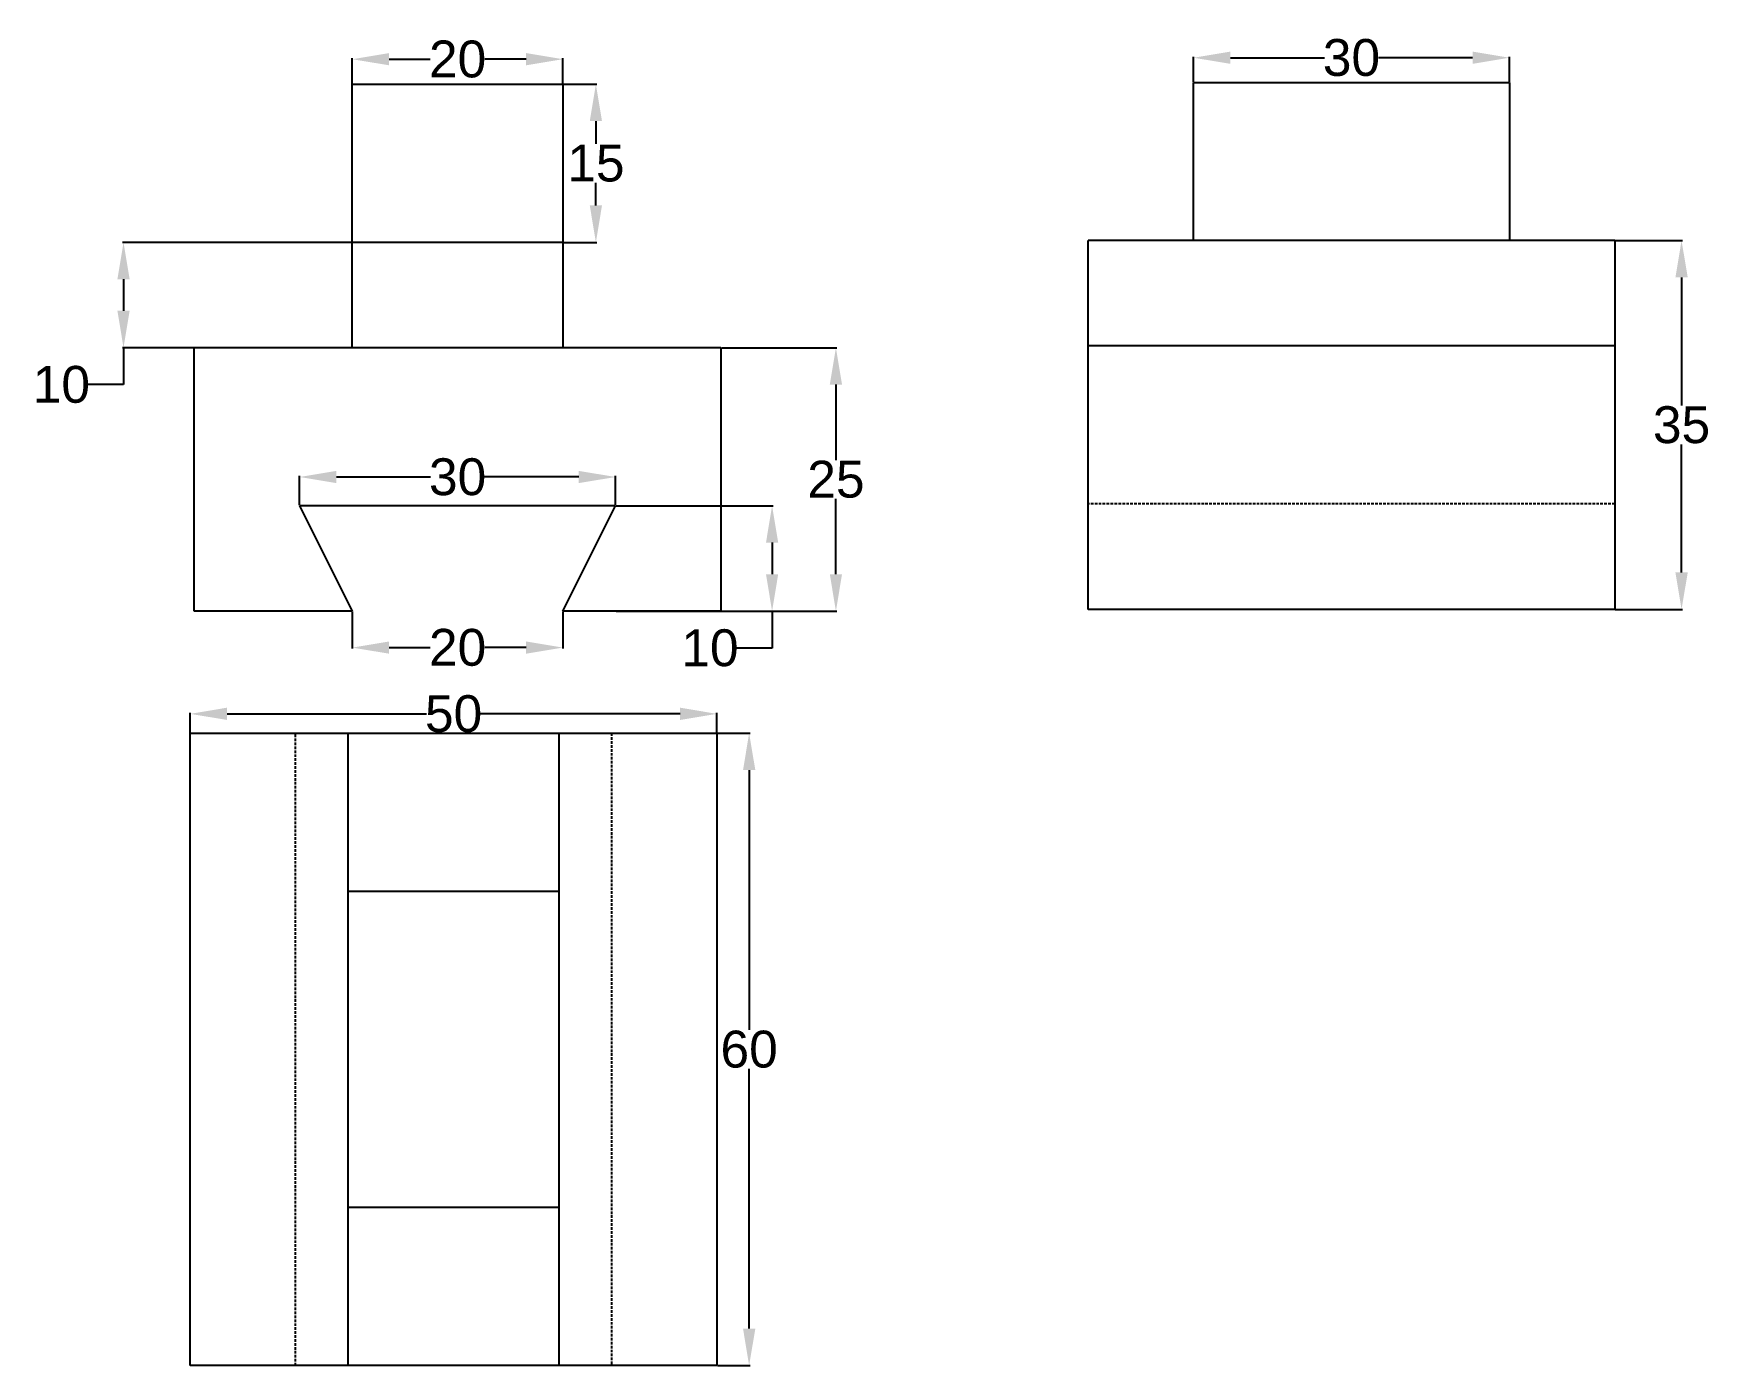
# Model space of a CAD drawing. Header units: inches. Extents: x 21 to 180, y 53 to 179.
import ezdxf

# ---------------------------------------------------------------- set-up
doc = ezdxf.new("R2010")
doc.units = ezdxf.units.IN
doc.header["$MEASUREMENT"] = 0
doc.linetypes.add('HIDDEN', pattern=[0.375, 0.25, -0.125])
doc.layers.add('Layer1', color=7, linetype='HIDDEN')
doc.layers.add('Layer2', color=7, linetype='HIDDEN')
doc.styles.get("Standard").update_dxf_attribs({"font": 'arial.ttf'})
doc.dimstyles.new('AM_ANSI', dxfattribs={"dimtxt": 3.5, "dimasz": 3.5, "dimexe": 0.1, "dimexo": 0.05, "dimgap": 0.06, "dimtad": 0, "dimtih": 1, "dimtoh": 1, "dimdec": 0, "dimzin": 7, "dimdsep": 46, "dimtxsty": 'Standard', "dimcen": 0, "dimclrd": 256, "dimclre": 256, "dimclrt": 2, "dimadec": 0, "dimazin": 2, "dimtp": 0.1, "dimtm": 0.1, "dimtfac": 0.71, "dimtdec": 0, "dimtofl": 0, "dimtmove": 0, "dimatfit": 3, "dimfxl": 1, "dimtolj": 1, "dimtzin": 7, "dimlwd": -1, "dimlwe": -1, "dimarcsym": 1})

# ---------------------------------------------------------------- blocks, each defined once
blk = doc.blocks.new('*D5')
at = {"linetype": 'ByBlock', "transparency": 16777216}
for p, q in [((70.97, 174.65), (74.15, 174.65)), ((74.05, 171.15), (74.05, 168.99)), ((74.05, 163.15), (74.05, 165.3)), ((70.97, 159.65), (74.15, 159.65))]:
    blk.add_line(p, q, dxfattribs=at)
at = {"transparency": 16777216}
for points in [[(73.47, 171.15), (74.63, 171.15), (74.05, 174.65)], [(73.47, 163.15), (74.63, 163.15), (74.05, 159.65)]]:
    blk.add_solid(points, dxfattribs=at)
at = {"layer": 'Defpoints', "color": 0, "transparency": 16777216}
for p in [(70.92, 174.65), (70.92, 159.65), (74.05, 159.65)]:
    blk.add_point(p, dxfattribs=at)
at = {"color": 2, "transparency": 16777216, "insert": (74.05, 167.15), "char_height": 3.5, "attachment_point": 5}
blk.add_mtext('\\A1;15', dxfattribs=at)
blk = doc.blocks.new('*D6')
at = {"linetype": 'ByBlock', "transparency": 16777216}
for p, q in [((70.87, 159.65), (29.1, 159.65)), ((29.2, 156.15), (29.2, 153.15)), ((70.87, 149.65), (29.1, 149.65)), ((29.2, 149.65), (29.2, 146.15)), ((29.2, 146.15), (25.7, 146.15))]:
    blk.add_line(p, q, dxfattribs=at)
at = {"transparency": 16777216}
for points in [[(28.62, 156.15), (29.78, 156.15), (29.2, 159.65)], [(28.62, 153.15), (29.78, 153.15), (29.2, 149.65)]]:
    blk.add_solid(points, dxfattribs=at)
at = {"layer": 'Defpoints', "color": 0, "transparency": 16777216}
for p in [(70.92, 159.65), (29.2, 149.65), (70.92, 149.65)]:
    blk.add_point(p, dxfattribs=at)
at = {"color": 2, "transparency": 16777216, "insert": (23.3, 146.15), "char_height": 3.5, "attachment_point": 5}
blk.add_mtext('\\A1;10', dxfattribs=at)
blk = doc.blocks.new('*D7')
at = {"linetype": 'ByBlock', "transparency": 16777216}
for p, q in [((45.92, 134.7), (45.92, 137.48)), ((49.42, 137.38), (58.36, 137.38)), ((72.42, 137.38), (63.48, 137.38)), ((75.92, 134.7), (75.92, 137.48))]:
    blk.add_line(p, q, dxfattribs=at)
at = {"transparency": 16777216}
for points in [[(49.42, 137.96), (49.42, 136.8), (45.92, 137.38)], [(72.42, 137.96), (72.42, 136.8), (75.92, 137.38)]]:
    blk.add_solid(points, dxfattribs=at)
at = {"layer": 'Defpoints', "color": 0, "transparency": 16777216}
for p in [(75.92, 137.38), (45.92, 134.65), (75.92, 134.65)]:
    blk.add_point(p, dxfattribs=at)
at = {"color": 2, "transparency": 16777216, "insert": (60.92, 137.38), "char_height": 3.5, "attachment_point": 5}
blk.add_mtext('\\A1;30', dxfattribs=at)
blk = doc.blocks.new('*D8')
at = {"linetype": 'ByBlock', "transparency": 16777216}
for p, q in [((50.92, 124.6), (50.92, 121.09)), ((70.92, 124.6), (70.92, 121.09)), ((54.42, 121.19), (58.33, 121.19)), ((67.42, 121.19), (63.52, 121.19))]:
    blk.add_line(p, q, dxfattribs=at)
at = {"transparency": 16777216}
for points in [[(54.42, 121.77), (54.42, 120.61), (50.92, 121.19)], [(67.42, 121.77), (67.42, 120.61), (70.92, 121.19)]]:
    blk.add_solid(points, dxfattribs=at)
at = {"layer": 'Defpoints', "color": 0, "transparency": 16777216}
for p in [(50.92, 124.65), (70.92, 124.65), (70.92, 121.19)]:
    blk.add_point(p, dxfattribs=at)
at = {"color": 2, "transparency": 16777216, "insert": (60.92, 121.19), "char_height": 3.5, "attachment_point": 5}
blk.add_mtext('\\A1;20', dxfattribs=at)
blk = doc.blocks.new('*D9')
at = {"linetype": 'ByBlock', "transparency": 16777216}
for p, q in [((75.97, 134.65), (90.88, 134.65)), ((90.78, 131.15), (90.78, 128.15)), ((75.97, 124.65), (90.88, 124.65)), ((90.78, 124.65), (90.78, 121.15)), ((90.78, 121.15), (87.28, 121.15))]:
    blk.add_line(p, q, dxfattribs=at)
at = {"transparency": 16777216}
for points in [[(90.2, 131.15), (91.36, 131.15), (90.78, 134.65)], [(90.2, 128.15), (91.36, 128.15), (90.78, 124.65)]]:
    blk.add_solid(points, dxfattribs=at)
at = {"layer": 'Defpoints', "color": 0, "transparency": 16777216}
for p in [(75.92, 134.65), (75.92, 124.65), (90.78, 124.65)]:
    blk.add_point(p, dxfattribs=at)
at = {"color": 2, "transparency": 16777216, "insert": (84.88, 121.15), "char_height": 3.5, "attachment_point": 5}
blk.add_mtext('\\A1;10', dxfattribs=at)
blk = doc.blocks.new('*D10')
at = {"linetype": 'ByBlock', "transparency": 16777216}
for p, q in [((85.97, 149.65), (96.94, 149.65)), ((96.84, 146.15), (96.84, 138.99)), ((96.84, 128.15), (96.84, 135.3)), ((85.97, 124.65), (96.94, 124.65))]:
    blk.add_line(p, q, dxfattribs=at)
at = {"transparency": 16777216}
for points in [[(96.26, 146.15), (97.42, 146.15), (96.84, 149.65)], [(96.26, 128.15), (97.42, 128.15), (96.84, 124.65)]]:
    blk.add_solid(points, dxfattribs=at)
at = {"layer": 'Defpoints', "color": 0, "transparency": 16777216}
for p in [(85.92, 149.65), (96.84, 149.65), (85.92, 124.65)]:
    blk.add_point(p, dxfattribs=at)
at = {"color": 2, "transparency": 16777216, "insert": (96.84, 137.15), "char_height": 3.5, "attachment_point": 5}
blk.add_mtext('\\A1;25', dxfattribs=at)
blk = doc.blocks.new('*D11')
at = {"linetype": 'ByBlock', "transparency": 16777216}
for p, q in [((50.92, 174.7), (50.92, 177.13)), ((54.42, 177.03), (58.33, 177.03)), ((67.42, 177.03), (63.52, 177.03)), ((70.92, 174.7), (70.92, 177.13))]:
    blk.add_line(p, q, dxfattribs=at)
at = {"transparency": 16777216}
for points in [[(54.42, 177.61), (54.42, 176.45), (50.92, 177.03)], [(67.42, 177.61), (67.42, 176.45), (70.92, 177.03)]]:
    blk.add_solid(points, dxfattribs=at)
at = {"layer": 'Defpoints', "color": 0, "transparency": 16777216}
for p in [(70.92, 177.03), (50.92, 174.65), (70.92, 174.65)]:
    blk.add_point(p, dxfattribs=at)
at = {"color": 2, "transparency": 16777216, "insert": (60.92, 177.03), "char_height": 3.5, "attachment_point": 5}
blk.add_mtext('\\A1;20', dxfattribs=at)
blk = doc.blocks.new('*D12')
at = {"linetype": 'ByBlock', "transparency": 16777216}
for p, q in [((85.59, 113.06), (88.7, 113.06)), ((88.6, 109.56), (88.6, 84.91)), ((88.6, 56.56), (88.6, 81.21)), ((85.59, 53.06), (88.7, 53.06))]:
    blk.add_line(p, q, dxfattribs=at)
at = {"transparency": 16777216}
for points in [[(88.02, 109.56), (89.19, 109.56), (88.6, 113.06)], [(88.02, 56.56), (89.19, 56.56), (88.6, 53.06)]]:
    blk.add_solid(points, dxfattribs=at)
at = {"layer": 'Defpoints', "color": 0, "transparency": 16777216}
for p in [(85.54, 113.06), (88.6, 113.06), (85.54, 53.06)]:
    blk.add_point(p, dxfattribs=at)
at = {"color": 2, "transparency": 16777216, "insert": (88.6, 83.06), "char_height": 3.5, "attachment_point": 5}
blk.add_mtext('\\A1;60', dxfattribs=at)
blk = doc.blocks.new('*D13')
at = {"linetype": 'ByBlock', "transparency": 16777216}
for p, q in [((35.54, 113.11), (35.54, 115)), ((39.04, 114.9), (57.98, 114.9)), ((82.04, 114.9), (63.1, 114.9)), ((85.54, 113.11), (85.54, 115))]:
    blk.add_line(p, q, dxfattribs=at)
at = {"transparency": 16777216}
for points in [[(39.04, 115.49), (39.04, 114.32), (35.54, 114.9)], [(82.04, 115.49), (82.04, 114.32), (85.54, 114.9)]]:
    blk.add_solid(points, dxfattribs=at)
at = {"layer": 'Defpoints', "color": 0, "transparency": 16777216}
for p in [(85.54, 114.9), (35.54, 113.06), (85.54, 113.06)]:
    blk.add_point(p, dxfattribs=at)
at = {"color": 2, "transparency": 16777216, "insert": (60.54, 114.9), "char_height": 3.5, "attachment_point": 5}
blk.add_mtext('\\A1;50', dxfattribs=at)
blk = doc.blocks.new('*D14')
at = {"linetype": 'ByBlock', "transparency": 16777216}
for p, q in [((170.84, 159.82), (177.23, 159.82)), ((177.13, 156.32), (177.13, 144.17)), ((177.13, 128.32), (177.13, 140.48)), ((170.84, 124.82), (177.23, 124.82))]:
    blk.add_line(p, q, dxfattribs=at)
at = {"transparency": 16777216}
for points in [[(176.55, 156.32), (177.72, 156.32), (177.13, 159.82)], [(176.55, 128.32), (177.72, 128.32), (177.13, 124.82)]]:
    blk.add_solid(points, dxfattribs=at)
at = {"layer": 'Defpoints', "color": 0, "transparency": 16777216}
for p in [(170.79, 159.82), (170.79, 124.82), (177.13, 124.82)]:
    blk.add_point(p, dxfattribs=at)
at = {"color": 2, "transparency": 16777216, "insert": (177.13, 142.32), "char_height": 3.5, "attachment_point": 5}
blk.add_mtext('\\A1;35', dxfattribs=at)
blk = doc.blocks.new('*D15')
at = {"linetype": 'ByBlock', "transparency": 16777216}
for p, q in [((130.79, 174.87), (130.79, 177.27)), ((134.29, 177.17), (143.23, 177.17)), ((157.29, 177.17), (148.35, 177.17)), ((160.79, 174.87), (160.79, 177.27))]:
    blk.add_line(p, q, dxfattribs=at)
at = {"transparency": 16777216}
for points in [[(134.29, 177.75), (134.29, 176.59), (130.79, 177.17)], [(157.29, 177.75), (157.29, 176.59), (160.79, 177.17)]]:
    blk.add_solid(points, dxfattribs=at)
at = {"layer": 'Defpoints', "color": 0, "transparency": 16777216}
for p in [(160.79, 177.17), (130.79, 174.82), (160.79, 174.82)]:
    blk.add_point(p, dxfattribs=at)
at = {"color": 2, "transparency": 16777216, "insert": (145.79, 177.17), "char_height": 3.5, "attachment_point": 5}
blk.add_mtext('\\A1;30', dxfattribs=at)

msp = doc.modelspace()

# ---------------------------------------------------------------- linework, layer by layer
for p, q in [((50.92, 174.65), (70.92, 174.65)), ((50.92, 149.65), (50.92, 174.65)), ((70.92, 174.65), (70.92, 149.65)), ((130.79, 174.82), (160.79, 174.82)), ((130.79, 159.82), (130.79, 174.82)), ((160.79, 174.82), (160.79, 159.82)), ((70.92, 159.65), (50.92, 159.65)), ((120.79, 124.82), (120.79, 159.82)), ((170.79, 159.82), (120.79, 159.82)), ((170.79, 159.82), (170.79, 124.82)), ((35.92, 124.65), (35.92, 149.65)), ((85.92, 149.65), (35.92, 149.65)), ((85.92, 149.65), (85.92, 124.65)), ((170.79, 149.82), (120.79, 149.82)), ((75.92, 134.65), (45.92, 134.65)), ((45.92, 134.65), (50.92, 124.65)), ((70.92, 124.65), (75.92, 134.65)), ((50.92, 124.65), (35.92, 124.65)), ((85.92, 124.65), (70.92, 124.65)), ((170.79, 124.82), (120.79, 124.82)), ((35.54, 113.06), (85.54, 113.06)), ((35.54, 53.06), (35.54, 113.06)), ((50.54, 53.06), (50.54, 113.06)), ((70.54, 113.06), (70.54, 53.06)), ((85.54, 113.06), (85.54, 53.06)), ((50.54, 98.06), (70.54, 98.06)), ((70.54, 68.06), (50.54, 68.06)), ((85.54, 53.06), (35.54, 53.06))]:
    msp.add_line(p, q)
at = {"layer": 'Layer1'}
for p, q in [((45.54, 53.06), (45.54, 113.06)), ((75.54, 113.06), (75.54, 53.06))]:
    msp.add_line(p, q, dxfattribs=at)
at = {"layer": 'Layer2'}
msp.add_line((170.79, 134.82), (120.79, 134.82), dxfattribs=at)
msp.add_line((170.79, 134.82), (120.79, 134.82), dxfattribs=at)

# ---------------------------------------------------------------- dimensions: what is measured, and where the dimension line sits
for base, p1, p2, picture, middle in [((70.92, 177.03), (50.92, 174.65), (70.92, 174.65), '*D11', (60.92, 177.03)), ((160.79, 177.17), (130.79, 174.82), (160.79, 174.82), '*D15', (145.79, 177.17)), ((75.92, 137.38), (45.92, 134.65), (75.92, 134.65), '*D7', (60.92, 137.38)), ((70.92, 121.19), (50.92, 124.65), (70.92, 124.65), '*D8', (60.92, 121.19)), ((85.54, 114.9), (35.54, 113.06), (85.54, 113.06), '*D13', (60.54, 114.9))]:
    dim = msp.add_linear_dim(base=base, p1=p1, p2=p2, dimstyle='AM_ANSI')
    dim.commit()
    dim.dimension.update_dxf_attribs({"geometry": picture, "text_midpoint": middle})
for base, p1, p2, picture, middle in [((74.05, 159.65), (70.92, 174.65), (70.92, 159.65), '*D5', (74.05, 167.15)), ((29.2, 149.65), (70.92, 159.65), (70.92, 149.65), '*D6', (23.3, 146.15)), ((177.13, 124.82), (170.79, 159.82), (170.79, 124.82), '*D14', (177.13, 142.32)), ((96.84, 149.65), (85.92, 124.65), (85.92, 149.65), '*D10', (96.84, 137.15)), ((90.78, 124.65), (75.92, 134.65), (75.92, 124.65), '*D9', (84.88, 121.15)), ((88.6, 113.06), (85.54, 53.06), (85.54, 113.06), '*D12', (88.6, 83.06))]:
    dim = msp.add_linear_dim(base=base, p1=p1, p2=p2, angle=90, dimstyle='AM_ANSI')
    dim.commit()
    dim.dimension.update_dxf_attribs({"geometry": picture, "text_midpoint": middle})

doc.saveas('drawing.dxf')
